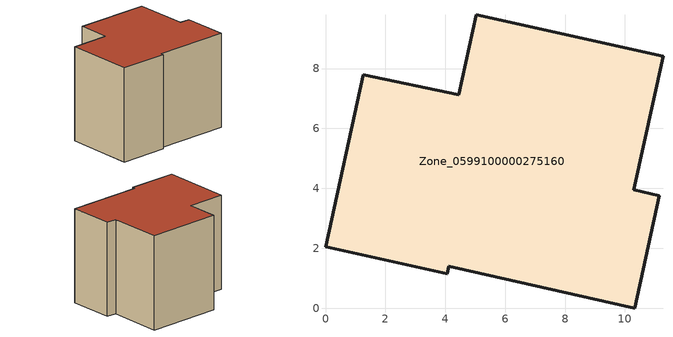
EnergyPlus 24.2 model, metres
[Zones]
Zone_0599100000275160
 floor ground (C_G): 4.06,1.15 0,2.04 1.26,7.79 4.45,7.12 5.04,9.79 11.27,8.41 10.29,3.95 11.15,3.75 10.33,0 4.11,1.39 z0
 wall outside (C_F): 0,2.04 4.06,1.15 4.11,1.39 10.33,0 11.15,3.75 10.29,3.95 11.27,8.41 5.04,9.79 4.45,7.12 1.26,7.79 0,2.04 z0:8.08
 roof outside (C_R): 5.04,9.79 4.45,7.12 1.26,7.79 0,2.04 4.06,1.15 4.11,1.39 10.33,0 11.15,3.75 10.29,3.95 11.27,8.41 z8.08
[BUILDING]
Pand.0599100000275160: North Axis=0; Terrain=City; Loads Convergence Tolerance Value=0.04; Temperature Convergence Tolerance Value=0.4; Solar Distribution=FullExterior; Maximum Number of Warmup Days=25; Minimum Number of Warmup Days=1
[Site:Location]
Rotterdam.The.Hague.AP_ZH_NLD Design_Conditions: Latitude=51.96; Longitude=4.45; Time Zone=1; Elevation=-4.5
[SITE:GROUNDTEMPERATURE:BUILDINGSURFACE]
18, 18, 18, 18, 18, 18, 18, 18, 18, 18, 18, 18
[MATERIAL] Thermal Absorptance=0.9; Solar Absorptance=0.7; Visible Absorptance=0.7
Name | Roughness | Thickness | Conductivity | Density | Specific Heat
G.TI.1975-1991 | MediumSmooth | 0.15 | 0.288461 | 540 | 1210
F.TI.1975-1991 | Rough | 0.3 | 0.230769 | 1920 | 840
R.TI.1975-1991 | MediumRough | 0.2 | 0.153846 | 1500 | 1000
[CONSTRUCTION]
C_G: G.TI.1975-1991
C_F: F.TI.1975-1991
C_R: R.TI.1975-1991
[ZONE]
Zone_0599100000275160: Type=1; Multiplier=1; Ceiling Height=Autocalculate; Volume=Autocalculate; Floor Area=autocalculate; Part of Total Floor Area=Yes
[ZONEINFILTRATION:DESIGNFLOWRATE]
Infil_Zone_0599100000275160: Zone or ZoneList or Space or SpaceList=Zone_0599100000275160; Schedule=AlwaysOn; Design Flow Rate Calculation Method=Flow/Area; Flow Rate per Floor Area=0.003; Constant Term Coefficient=1; Temperature Term Coefficient=0; Velocity Term Coefficient=0; Velocity Squared Term Coefficient=0
[HVACTEMPLATE:ZONE:IDEALLOADSAIRSYSTEM]
Zone_0599100000275160: Maximum Heating Supply Air Temperature=50; Minimum Cooling Supply Air Temperature=13; Maximum Heating Supply Air Humidity Ratio=0.0156; Minimum Cooling Supply Air Humidity Ratio=0.0077; Heating Limit=NoLimit; Cooling Limit=NoLimit; Dehumidification Control Type=ConstantSensibleHeatRatio; Cooling Sensible Heat Ratio=0.7; Dehumidification Setpoint=60; Humidification Control Type=None; Humidification Setpoint=30; Outdoor Air Method=None; Outdoor Air Flow Rate per Person=0.00944; Outdoor Air Flow Rate per Zone Floor Area=0; Outdoor Air Flow Rate per Zone=0; Demand Controlled Ventilation Type=None; Outdoor Air Economizer Type=NoEconomizer; Heat Recovery Type=None; Sensible Heat Recovery Effectiveness=0.7; Latent Heat Recovery Effectiveness=0.65
[ZONECONTROL:THERMOSTAT]
ThermostatControl_Zone_0599100000275160: Zone or ZoneList=Zone_0599100000275160; Control Type Schedule=DualSetpointControlType; Control 1=Thermostat_Zone_0599100000275160; Temperature Difference Between Cutout And Setpoint=0
[THERMOSTATSETPOINT:DUALSETPOINT]
Thermostat_Zone_0599100000275160: Heating Setpoint Temperature Schedule=HeatingSetpoint_Zone_0599100000275160; Cooling Setpoint Temperature Schedule=CoolingSetpoint_Zone_0599100000275160
[SCHEDULE:COMPACT]
HeatingSetpoint_Zone_0599100000275160: Through: 12/31, For: AllDays, Until: 24:00, 21
CoolingSetpoint_Zone_0599100000275160: Through: 12/31, For: AllDays, Until: 24:00, 24
DualSetpointControlType: Through: 12/31, For: AllDays, Until: 24:00, 4
AlwaysOn: Through: 12/31, For: AllDays, Until: 24:00, 1
